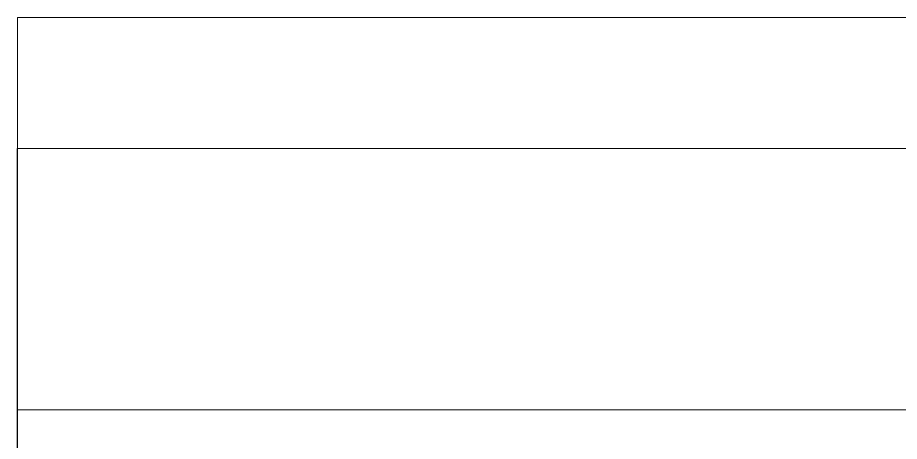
# Model space of a CAD drawing. Extents: x 8168 to 8762, y -18192 to -17772.
# Drawn here: x 8254.66 to 8268.14, y -18088.92 to -18082.44 of the extents above; entities that cross this region are included whole.
import ezdxf

# ---------------------------------------------------------------- set-up
doc = ezdxf.new("R2010")
doc.units = 0
doc.header["$MEASUREMENT"] = 0
doc.linetypes.add('HIDDEN2', pattern=[4.7625, 3.175, -1.5875])
doc.layers.get('0').update_dxf_attribs({"linetype": 'CONTINUOUS'})
doc.layers.add('1', color=4, linetype='HIDDEN2')

msp = doc.modelspace()

# ---------------------------------------------------------------- linework, layer by layer
at = {"color": 7, "linetype": 'Continuous'}
msp.add_line((8254.659, -18089.441, 0), (8254.659, -18084.441, 0), dxfattribs=at)
at = {"layer": '1', "color": 7, "linetype": 'Continuous', "lineweight": 18}
for p, q in [((8254.659, -18082.441, 0), (8308.206, -18082.441, 0)), ((8254.659, -18082.441, 0), (8254.659, -18088.441, 0)), ((8254.659, -18084.441, 0), (8308.206, -18084.441, 0)), ((8254.659, -18088.441, 0), (8308.206, -18088.441, 0))]:
    msp.add_line(p, q, dxfattribs=at)

doc.saveas('drawing.dxf')
